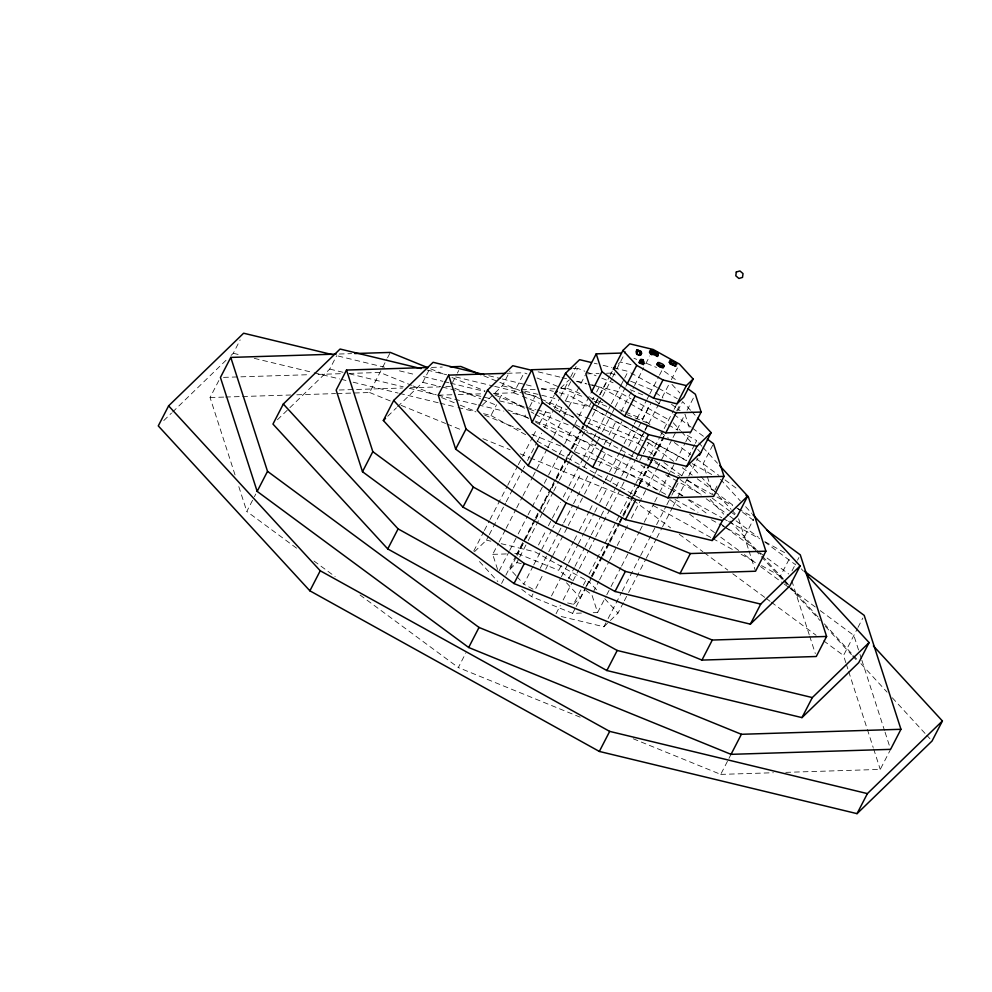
<?xml version="1.0" encoding="UTF-8"?>
<svg xmlns="http://www.w3.org/2000/svg" width="992" height="992" viewBox="0 0 992 992"><rect width="100%" height="100%" fill="white"/><g stroke="black" fill="none" stroke-linecap="round" stroke-linejoin="round"><path stroke-width="0.74" stroke-dasharray="4.96 3.72" d="M235.042 474.92L210.068 397.519L220.422 377.468M231.074 355.409L233.281 353.276L240.176 339.896M296.583 548.167L246.81 511.438L253.716 498.071M254.398 496.732L255.787 494.053M277.413 419.765L329.753 369.086L336.648 355.719M337.094 393.539L369.619 392.522L382.044 368.466M382.726 367.127L386.868 359.104M387.562 357.765L390.315 352.42M397.581 406.72L422.753 382.354L429.648 368.987M452.526 382.515L456.667 374.492M457.362 373.153L458.738 370.487M482.658 404.872L502.398 385.764L509.987 371.058M483.488 413.676L490.978 415.487L496.508 404.786M499.261 399.441L501.332 395.436L525.673 408.94M493.768 393.44L513.806 392.807L524.148 372.756L527.012 373.922M512.839 413.292L524.842 416.194L526.913 412.176M529.678 406.832L535.196 396.143L537.9 397.643M473.754 551.056L483.662 531.873M484.369 530.497L489.316 520.899M490.023 519.523L507.011 486.626M507.718 485.249L517.626 466.054M518.332 464.69L521.866 457.833M522.586 456.456L532.493 437.261M533.2 435.897L536.734 429.04M539.561 423.559L546.642 409.845M549.469 404.364L554.429 394.766M474.511 551.701L486.452 540.132L488.585 536.015M489.292 534.651L505.56 503.118M506.267 501.741L512.641 489.403M513.348 488.039L522.548 470.208M523.255 468.844L524.669 466.091M527.496 460.61L536.697 442.792M537.404 441.415L541.657 433.194M544.484 427.713L553.685 409.882M554.392 408.518L560.046 397.544M560.753 396.168L569.247 379.725M570.636 377.047L576.154 366.358M561.174 388.542L567.275 388.356L572.099 378.994M572.793 377.654L577.629 368.305L584.722 371.194M559.488 412.35L562.935 405.666M565.688 400.322L568.453 394.977L592.67 408.419M497.575 569.445L492.714 554.354L498.356 543.418M499.063 542.054L505.412 529.753M506.118 528.376L516.001 509.243M516.696 507.879L522.35 496.93M523.057 495.566L532.22 477.797M532.927 476.433L547.038 449.091M547.745 447.714L553.4 436.778M554.106 435.414L563.27 417.644M563.977 416.268L568.218 408.072M568.924 406.708L585.144 375.261M499.162 570.822L509.045 551.676M509.752 550.312L517.514 535.271M518.221 533.907L527.397 516.138M528.104 514.761L543.616 484.691M544.323 483.327L547.857 476.482M548.564 475.118L558.434 455.985M559.141 454.609L564.088 445.048M564.795 443.672L573.959 425.903M574.666 424.539L578.2 417.694M578.906 416.33L591.604 391.728M591.802 401.326L589.037 406.67L565.142 400.904M592.497 399.987L593.873 397.321M596.626 391.976L599.391 386.62L629.126 403.124M501.58 583.482L505.126 576.625M505.833 575.248L515.741 556.053M516.448 554.689L523.516 540.975M524.235 539.598L534.849 519.039M535.556 517.663L539.797 509.442M540.504 508.065L565.279 460.077M565.986 458.713L570.226 450.48M570.933 449.116L580.841 429.92M581.548 428.544L582.961 425.804M580.184 717.179L458.316 667.542L465.905 652.835M514.749 553.672L517.688 553.573L533.212 523.503M536.027 518.022L538.148 513.93M540.975 508.462L550.845 489.316M551.552 487.952L555.793 479.744M556.5 478.38L571.318 449.674M572.012 448.31L581.188 430.528M581.895 429.164L583.308 426.424M595.299 403.186L598.833 396.354M599.54 394.99L607.302 379.948M606.422 373.252L610.824 373.116L612.895 369.098M515.952 575.583L510.049 569.16L516.435 556.797M517.142 555.433L524.942 540.318M525.648 538.954L534.862 521.098M535.568 519.721L549.035 493.632M551.874 488.138L556.128 479.892M556.834 478.516L571.727 449.674M572.434 448.31L581.647 430.454M582.354 429.077L583.767 426.324M595.82 402.988L599.366 396.118M600.073 394.742L609.286 376.886M610.006 375.509L613.54 368.652M510.049 569.16L516.857 562.576L518.99 558.446M519.696 557.082L527.496 541.967M528.203 540.603L542.376 513.124M543.083 511.76L553.015 492.528M553.722 491.152L558.682 481.542M559.389 480.165L569.309 460.945M570.028 459.569L573.562 452.699M574.281 451.323L587.748 425.233M588.454 423.857L597.668 406.001M598.374 404.637L601.921 397.767M602.628 396.391L611.841 378.535M612.56 377.158L616.094 370.301M616.813 368.925L625.729 351.639M538.495 544.992L545.575 531.278M548.402 525.797L560.443 502.485M563.27 497.004L568.218 487.407M568.924 486.03L583.085 458.614M583.792 457.238L592.993 439.419M593.7 438.042L597.234 431.198M597.94 429.821L607.848 410.626M608.555 409.25L610.675 405.145M611.394 403.769L620.521 386.086M621.203 384.747L623.968 379.403M624.662 378.064L628.11 371.38L613.403 367.834M533.002 589.236L523.813 584.127L533.026 566.271M533.733 564.907L552.16 529.195M552.879 527.818L554.292 525.078M567.052 500.352L572.719 489.366M573.426 487.99L581.225 472.886M584.065 467.393L586.904 461.9M587.611 460.524L596.824 442.668M597.531 441.291L601.784 433.058M602.491 431.681L611.704 413.825M612.424 412.461L614.544 408.332M615.251 406.968L625.183 387.736M625.89 386.359L627.304 383.619M540.243 568.218L548.043 553.114M548.75 551.738L557.963 533.882M558.67 532.506L562.923 524.272M563.642 522.896L572.855 505.04M573.562 503.663L587.735 476.197M604.041 444.614L606.162 440.498M609.001 435.004L616.801 419.889M621.054 411.655L633.814 386.93M634.52 385.553L643.734 367.697M645.755 363.791L649.785 355.979M581.448 613.068L572.632 613.354L531.563 596.626L532.977 593.886M535.804 588.417L542.86 574.752M545.674 569.284L552.036 556.971M552.742 555.607L567.56 526.901M568.255 525.524L583.78 495.454M584.486 494.09L594.369 474.945M595.076 473.581L606.36 451.707M609.187 446.239L621.885 421.625M572.235 580.258L558.756 570.301L562.985 562.092M563.692 560.728L573.574 541.595M574.281 540.218L578.51 532.022M579.216 530.658L589.099 511.512M589.806 510.148L592.621 504.68M595.448 499.212L604.624 481.43M605.318 480.066L608.852 473.234M609.559 471.87L619.442 452.724M620.149 451.36L633.553 425.382M634.26 424.018L636.368 419.914M637.075 418.55L646.251 400.768M646.958 399.404L649.078 395.3M649.785 393.936L658.8 376.464M659.482 375.137L662.247 369.78L678.181 381.548M649.934 424.477L642.506 418.996L650.095 404.29M551.49 595.956L560.703 578.1M561.422 576.724L567.796 564.374M568.503 562.997L577.716 545.141M578.435 543.765L584.102 532.778M584.809 531.402L594.022 513.558M594.729 512.182L598.982 503.936M599.701 502.572L607.488 487.456M610.328 481.963L613.874 475.094M614.581 473.73L625.927 451.757M628.754 446.264L637.98 428.408M638.687 427.031L641.514 421.538M642.233 420.162L650.74 403.682M640.485 445.222L638.017 443.399L644.23 431.371M644.912 430.032L647.677 424.688M568.639 578.671L574.306 567.684M575.013 566.308L584.226 548.452M584.945 547.088L590.612 536.102M591.319 534.725L600.532 516.869M601.239 515.493L605.492 507.259M606.211 505.883L615.424 488.027M616.131 486.65L621.091 477.04M621.798 475.664L631.011 457.808M631.73 456.444L633.851 452.315M634.558 450.951L644.478 431.718M645.197 430.342L648.024 424.849M648.731 423.485L657.956 405.629M658.663 404.252L661.49 398.759M662.21 397.383L669.29 383.656M671.348 379.676L677.4 367.958M556.066 613.713L560.306 605.48M563.146 599.999L572.334 582.168M573.054 580.804L578.708 569.83M579.415 568.466L588.616 550.634M589.322 549.27L594.989 538.296M595.696 536.932L609.138 510.88M609.844 509.504L625.419 479.347M626.126 477.97L635.326 460.152M636.033 458.775L638.154 454.671M639.79 460.4L642.556 455.055M643.25 453.716L648.768 443.015L644.465 441.266M567.61 602.938L573.463 604.351L582.676 586.495M583.383 585.119L586.222 579.626M589.062 574.132L615.995 521.941M616.702 520.577L619.541 515.084M620.248 513.707L629.461 495.851M630.168 494.475L635.128 484.865M635.847 483.488L650.02 456.022M650.727 454.646L659.94 436.79M660.647 435.426L663.487 429.933M664.194 428.556L673.407 410.7M674.126 409.324L676.246 405.207M573.463 604.351L580.27 597.754L585.23 588.144M585.937 586.768L590.897 577.158M591.616 575.782L601.536 556.562M602.243 555.185L608.617 542.822M609.336 541.446L618.549 523.59M619.256 522.226L622.096 516.733M622.802 515.356L638.389 485.138M639.108 483.774L649.028 464.541M649.735 463.165L652.575 457.672M653.282 456.295L664.628 434.322M676.668 410.973L680.214 404.116M572.632 613.354L575.459 607.873M576.166 606.509L586.049 587.376M586.743 585.999L590.984 577.803M591.691 576.439L601.561 557.293M602.268 555.929L619.206 523.119M619.913 521.755L632.611 497.141M633.318 495.777L638.972 484.84M639.666 483.464L653.083 457.498M653.79 456.122L665.781 432.884M634.074 495.368L639.592 484.679M640.274 483.34L649.934 464.628M650.628 463.289L652.699 459.271M596.576 589.831L589.446 582.081L591.567 577.964M592.274 576.588L602.181 557.392M602.888 556.028L609.262 543.69M609.968 542.314L619.169 524.495M619.876 523.119L622.703 517.638M623.41 516.262L633.318 497.066M634.024 495.702L639.691 484.728M640.398 483.364L649.599 465.533M650.306 464.169L653.84 457.312M654.546 455.936L663.747 438.117M677.759 410.973L682.583 401.611L690.742 410.477M593.204 612.709L597.606 612.56L591.864 594.729L598.92 581.064M599.627 579.7L608.79 561.918M609.497 560.554L616.553 546.89M617.26 545.513L628.556 523.64M631.371 518.171L646.896 488.101M647.602 486.725L656.778 468.956M657.485 467.592L672.303 438.886M673.01 437.509L685.001 414.272L689.428 427.986M687.072 410.266L693.978 396.899M597.606 612.56L606.075 596.155M606.782 594.791L610.316 587.958M611.022 586.594L620.893 567.449M621.6 566.085L639.245 531.898M639.952 530.534L643.473 523.702M644.18 522.338L654.063 503.192M654.77 501.828L658.998 493.619M659.705 492.255L675.23 462.185M675.936 460.809L685.112 443.04M685.819 441.676L690.754 432.103M694.636 444.639L686.352 460.672L645.804 438.179M695.33 443.3L696.706 440.622L684.542 433.876M561.236 616.503L603.868 626.783L607.402 619.938M608.108 618.562L621.55 592.509M622.257 591.145L639.952 556.872M640.658 555.495L666.14 506.131M666.847 504.767L671.088 496.546M671.795 495.169L678.875 481.455M681.702 475.974L686.662 466.376M610.378 620.484L617.979 613.118L623.646 602.144M624.352 600.78L627.886 593.923M628.593 592.546L645.581 559.649M646.288 558.273L656.196 539.078M656.902 537.714L661.862 528.116M662.569 526.74L672.477 507.544M673.184 506.18L688.039 477.388M688.746 476.011L697.946 458.192M712.814 445.036L703.154 463.748L712.764 493.57M714.959 490.023L717.03 486.018M754.404 549.134L743.963 537.788L753.622 519.064M818.065 617.049L780.419 576.092L790.773 556.041M792 570.896L796.836 561.534M797.518 560.195L798.907 557.529M633.243 738.78L720.7 774.392L728.289 759.698M728.971 758.359L731.042 754.342M845.866 662.792L843.51 655.489L857.311 628.754M857.993 627.415L862.829 618.053M785.751 772.359L880.251 769.408L890.593 749.357L884.938 731.823M163.779 420.558L171.504 413.081M172.608 412.015L226.66 359.674M387.723 416.256L396.478 407.786M560.567 388.132L568.168 380.767M618.4 363.94L620.347 362.055L633.504 365.23M603.868 626.783L609.299 621.525M339.202 354.02L351.59 353.636M431.458 367.4L442.271 367.052M223.522 377.369L310.26 374.654M318.01 374.418L342.798 373.637M348.986 373.438L379.973 372.471L411.519 385.318M573.054 368.441L577.629 368.305M507.197 373.29L524.148 372.756M587.326 373.848L599.081 373.476M339.252 390.005L402.578 388.021M410.304 387.785L439.642 386.868M445.83 386.669L450.455 386.52M210.068 397.519L224.018 397.085M225.568 397.036L241.056 396.552M242.606 396.502L290.619 395.002M296.819 394.804L335.544 393.588M521.532 389.782L535.246 389.36M541.347 389.162L555.074 388.74M438.266 395.176L452.141 394.742M458.304 394.543L482.968 393.774M492.714 554.354L507.396 553.896M720.7 774.392L773.363 772.743M594.295 363.221L597.234 363.928M603.124 365.341L611.94 367.474M538.148 371.839L560.554 377.245M562.042 377.605L566.531 378.696M576.984 381.213L585.95 383.383M591.926 384.822L599.391 386.62M576.6 381.498L586.892 383.978M588.355 384.338L617.756 391.431L631.048 398.809M488.746 375.732L500.774 378.634M502.274 379.006L524.842 384.45M526.343 384.809L533.857 386.632M541.384 388.442L553.412 391.344M559.426 392.795L568.453 394.977M502.398 385.764L518.828 389.732M524.805 391.17L556.177 398.747M427.143 370.053L446.648 374.765M455.65 376.935L493.173 386M494.673 386.359L523.193 393.241M524.694 393.601L535.196 396.143M338.024 356.004L384.462 367.214M399.454 370.834L415.933 374.815M423.423 376.625L442.903 381.325M444.404 381.684L448.892 382.776M450.393 383.135L484.852 391.456M493.842 393.626L501.332 395.436M422.753 382.354L440.795 386.706M442.296 387.066L491.933 399.057M499.447 400.867L525.016 407.042M526.516 407.402L535.544 409.584M537.044 409.944L553.586 413.937M329.753 369.086L343.257 372.347M349.258 373.798L403.285 386.843M409.287 388.294L436.306 394.816M437.807 395.176L476.817 404.6M478.318 404.959L503.837 411.122M233.281 353.276L239.27 354.714M254.25 358.335L312.691 372.446M314.191 372.806L339.661 378.956M341.161 379.316L347.15 380.754M353.14 382.205L398.09 393.055M399.59 393.415L438.538 402.826M440.039 403.186L456.518 407.166M458.019 407.526L475.999 411.866M486.452 540.132L490.866 541.198M501.158 543.678L534.961 551.837L589.446 582.081M516.857 562.576L521.246 563.63M633.925 358.248L636.752 359.402M646.672 363.444L656.58 367.474M610.824 373.116L616.491 375.422M630.652 381.188L651.893 389.831L654.348 391.642M586.136 371.777L596.08 375.819M601.76 378.126L613.106 382.751M630.143 389.695L645.755 396.056M567.275 388.356L582.887 394.717M589.98 397.606L604.178 403.384M619.789 409.746L624.055 411.482M625.468 412.052L642.506 418.996M537.007 377.989L584.114 397.184M594.109 401.252L608.394 407.067M626.956 414.619L646.945 422.766M483.761 375.819L519.634 390.426M521.073 391.022L539.722 398.61M541.161 399.193L566.978 409.721M577.022 413.8L643.027 440.684M513.806 392.807L520.936 395.721M522.375 396.304L539.499 403.273M555.21 409.671L573.773 417.235M588.045 423.051L638.017 443.399M430.466 368.776L446.239 375.199M451.968 377.53L484.952 390.96M494.983 395.052L527.967 408.481M529.393 409.064L537.999 412.56M539.437 413.143L570.97 425.99M586.743 432.413L609.683 441.762M454.758 388.281L480.587 398.796M482.025 399.379L497.81 405.815M507.854 409.894L527.942 418.078M535.11 421.005L598.238 446.71M412.945 385.9L435.885 395.25M441.626 397.581L454.522 402.839M460.263 405.17L476.036 411.593M484.642 415.102L520.478 429.697M531.948 434.372L560.629 446.04M574.963 451.881L596.465 460.648M597.903 461.23L642.345 479.322L658.527 491.263M369.619 392.522L391.133 401.289M401.165 405.368L445.606 423.472M447.045 424.055L462.818 430.478M482.893 438.65L510.136 449.748M520.168 453.84L528.773 457.337M530.199 457.92L630.565 498.79M517.688 553.573L558.756 570.301M630.763 372.856L657.336 387.599M658.663 388.343L677.276 398.66M632.375 399.54L669.575 420.186M630.478 403.88L666.971 424.13M668.323 424.874L677.784 430.119M594.01 409.163L647.826 439.022M649.177 439.766L686.836 460.672M692.218 463.661L712.405 474.858M591.74 408.171L644.453 437.422M546.009 402.144L575.769 418.661M647.466 458.44L679.917 476.445M686.687 480.202L732.679 505.722M738.085 508.722L751.614 516.224M575.596 424.737L637.472 459.073M665.731 474.746L702.051 494.909M531.092 411.94L533.795 413.441M535.147 414.197L598.722 449.475M600.073 450.219L669.042 488.498M670.394 489.242L682.57 496M689.341 499.757L721.792 517.762M723.143 518.518L727.21 520.775M728.562 521.519L759.661 538.78M765.08 541.781L786.718 553.796M524.842 416.194L528.897 418.438M535.668 422.195L599.242 457.473M600.594 458.217L666.872 494.996M674.982 499.509L697.984 512.269M711.5 519.771L720.973 525.028M722.325 525.772L726.38 528.029M727.731 528.773L743.963 537.788M490.978 415.487L527.508 435.748M536.97 441.006L641.117 498.79M653.282 505.548L711.45 537.825M712.802 538.569L734.44 550.572M741.198 554.33L756.078 562.588M761.484 565.589L780.419 576.092M655.576 392.547L662.929 397.978M671.51 404.314L680.103 410.651M655.328 400.768L660.275 404.426M673.89 414.47L691.226 427.254M692.453 428.172L703.601 436.393M660.734 432.475L668.496 438.179M674.324 442.506L690.767 454.621M696.582 458.924L718.828 475.354M725.016 479.917L737.378 489.044M648.768 443.015L673.605 461.354M682.298 467.765L692.23 475.106M697.202 478.764L713.347 490.68M714.587 491.598L734.464 506.267M735.704 507.185L754.329 520.936M641.725 446.14L655.328 456.171M663.983 462.557L682.521 476.247M687.468 479.892L707.246 494.487M712.194 498.145L729.492 510.917M730.732 511.822L735.68 515.48M653.939 460.189L668.868 471.212M680.066 479.483L701.22 495.082M706.192 498.765L728.587 515.294M729.839 516.212L734.812 519.882M736.052 520.8L758.446 537.329M764.671 541.917L795.77 564.882M640.894 464.901L670.704 486.911M671.944 487.816L683.128 496.074M688.088 499.732L707.966 514.402M720.378 523.565L724.11 526.318M725.35 527.236L755.16 549.233M760.12 552.904L788.69 573.984M669.724 499.534L682.161 508.71M689.626 514.216L714.513 532.592M720.725 537.18L739.387 550.957M744.372 554.627L759.302 565.651M760.542 566.568L782.936 583.098M784.188 584.015L789.161 587.686M790.401 588.603L815.288 606.968M820.26 610.638L853.852 635.438L859.506 652.959M633.243 500.29L670.567 527.843M679.272 534.279L702.919 551.726M704.159 552.643L727.793 570.09M732.778 573.76L765.13 597.63M766.37 598.548L770.102 601.313M771.342 602.231L816.131 635.289M823.596 640.795L843.51 655.489M585.726 590.215L591.864 594.729M521.755 589.384L531.563 596.626M313.993 561.026L335.147 576.637M360.034 595.002L458.316 667.542M671.968 384.412L679.83 392.968M691.759 411.593L696.855 417.136M698.79 442.891L701.902 446.288M702.944 447.417L717.514 463.252M673.258 422.766L680.388 430.528M681.417 431.644L691.61 442.73M697.723 449.376L699.757 451.596M720.477 479.334L740.379 500.997M745.624 506.689L751.911 513.534M801.276 568.813L803.359 571.082M688.436 462.942L699.881 475.391M700.922 476.52L731.092 509.342M732.133 510.471L735.258 513.868M710.123 499.385L723.751 514.203M730.038 521.048L756.226 549.543M757.28 550.672L761.472 555.235M762.513 556.376L783.482 579.167M784.523 580.308L788.714 584.871M824.34 623.869L852.574 654.584M853.628 655.712L856.766 659.122M860.944 663.673L887.084 692.118M892.316 697.798L925.772 734.204M926.826 735.332L929.963 738.742M755.445 550.262L782.576 579.774M783.618 580.915L787.797 585.454M788.838 586.594L820.148 620.645M825.356 626.324L851.446 654.695M852.5 655.836L856.666 660.374M604.736 598.709L617.979 613.118M566.506 582.788L580.27 597.754M516.931 576.65L523.813 584.127M479.471 561.559L497.823 581.523M859.977 654.422L861.391 658.8M861.862 660.263L884.467 730.36M846.337 664.243L848.222 670.096M848.693 671.547L873.183 747.497M873.654 748.96L880.251 769.408M791.814 580.729L809.199 634.644M809.67 636.108L815.312 653.592M738.618 518.754L748.489 549.37M748.96 550.82L755.073 569.78M238.812 486.613L246.81 511.438"/><path stroke-width="1.49" d="M672.7 365.056L670.418 364.089L671.014 361.559L669.86 360.431L675.13 362.241L676.804 364.548L673.518 363.469L672.7 365.056L675.899 366.197L675.589 365.552M673.518 363.469L671.696 362.985L671.014 361.559M332.022 354.553L243.623 333.213L168.615 405.852L158.274 425.903L309.888 590.823L599.342 751.44L857.038 813.651L932.046 741.024L942.4 720.973L873.382 645.904M336.102 354.119L230.776 357.418L220.422 377.468L257.164 491.387L468.67 647.491L731.042 754.342L890.593 749.357L900.947 729.294L864.206 615.387L804.487 571.305M421.141 368.602L340.095 349.035L283.315 404.029L272.961 424.08L387.748 548.936L606.868 670.53L801.97 717.625L858.75 662.644L869.104 642.593L806.496 574.48M257.164 491.387L267.518 471.336L230.776 357.418M428.37 367.486L346.518 370.053L336.164 390.104L362.489 471.708L514.005 583.544L701.952 660.089L816.255 656.506L826.596 636.455L800.284 554.85L766.754 530.1M752.953 514.674L800.11 565.961L789.768 586.012L750.361 624.154L615.015 591.48L462.991 507.123L383.346 420.496L393.7 400.446L433.095 362.303L484.232 374.641M362.489 471.708L372.831 451.658L346.518 370.053M309.888 590.823L320.242 570.772L168.615 405.852M505.66 373.339L448.62 375.125L438.266 395.176L455.663 449.103L555.793 523.007L680.004 573.599L755.544 571.231L765.898 551.18L748.501 497.252L746.021 495.43M387.748 548.936L398.102 528.885L283.315 404.029M455.663 449.103L466.017 429.052L448.62 375.125M532.171 370.4L512.752 365.713L487.531 390.129L477.177 410.18L528.153 465.632L625.468 519.622L712.12 540.541L737.329 516.125L747.683 496.074L719.597 465.521M571.528 368.491L531.873 369.731L521.532 389.782L532.059 422.443L592.708 467.207L667.938 497.848L713.682 496.409L724.036 476.358L713.496 443.697L707.308 439.134M462.991 507.123L473.333 487.072L393.7 400.446M532.059 422.443L542.413 402.392L531.873 369.731M700.774 452.712L686.662 466.376L638.154 454.671L583.668 424.44L555.136 393.39L565.477 373.339L579.601 359.674L591.356 362.514M528.153 465.632L538.507 445.582L487.531 390.129M621.178 353.065L596.204 353.846L585.85 373.897L591.604 391.728L624.712 416.156L665.781 432.884L690.754 432.103L701.108 412.052L695.355 394.221L688.002 388.79M591.604 391.728L601.958 371.678L596.204 353.846M583.668 424.44L594.022 404.389L565.477 373.339M468.67 647.491L479.024 627.44L267.518 471.336M613.54 368.652L622.951 350.424L629.759 343.827L653.145 349.469L679.408 364.052L693.172 379.018L683.761 397.246L676.953 403.831L653.567 398.189L627.304 383.619L613.54 368.652L615.486 366.767M514.005 583.544L524.346 563.493L372.831 451.658M639.27 355.384L639.022 354.342L640.646 355.024L641.576 353.214L641.167 351.503L637.025 349.742L636.095 351.552L636.752 354.318L639.27 355.384L640.621 351.255M636.504 353.264L638.092 350.188L636.752 354.318M627.304 383.619L636.715 365.391L622.951 350.424M555.793 523.007L566.147 502.956L466.017 429.052M639.369 362.898L640.41 359.91A3.472 1.042 27.3 0 1 643.213 359.922L643.039 362.154L639.927 360.84L639.369 362.898L643.51 364.647L643.771 361.299M642.729 360.852L643.213 359.922M651 350.089L650.541 350.97L651.471 352.321L657.349 354.206L657.808 353.313L656.865 351.962L651 350.089L651.93 351.441L657.808 353.313M651.471 352.321L651.93 351.441M592.708 467.207L603.062 447.156L542.413 402.392M651.186 354.392L651.856 353.09A5.63 1.686 27.3 0 1 650.206 350.697L649.537 351.999A5.63 1.686 27.3 0 0 651.186 354.392L651.967 354.504A3.732 1.116 27.3 0 1 656.419 355.93L657.473 356.413L658.142 355.111A5.977 1.786 27.3 0 0 657.274 353.425M651.831 354.603L652.649 353.189A3.732 1.116 27.3 0 1 657.088 354.615L658.142 355.111M656.406 352.854L656.865 351.962M624.712 416.156L635.066 396.106L601.958 371.678M656.828 356.202L657.498 354.9M657.101 364.151L657.907 362.601L659.01 362.514L662.768 364.188L664.045 366.085L663.251 367.635L660.275 367.127L657.163 364.907L657.101 364.151L658.217 364.052M657.163 364.907L657.907 362.601M658.378 366.048L659.172 364.498L657.969 363.357M660.275 367.127L661.081 365.577L664.045 366.085M662.135 367.722L662.941 366.184M663.983 365.329L663.251 367.635M670.418 364.089L671.286 362.526L670.468 364.114M653.567 398.189L662.978 379.961L686.365 385.603L693.172 379.018M674.969 366.011L675.788 364.424M638.154 454.671L648.495 434.62L697.004 446.326L711.128 432.648L697.872 418.24M676.953 403.831L686.365 385.603M665.781 432.884L676.135 412.833L701.108 412.052M625.468 519.622L635.822 499.571L722.461 520.49L747.683 496.074M615.015 591.48L625.357 571.429L760.715 604.103L800.11 565.961M667.938 497.848L678.28 477.797L724.036 476.358M686.662 466.376L697.004 446.326M699.36 455.452L711.128 432.648M606.868 670.53L617.222 650.479L812.324 697.574L869.104 642.593M680.004 573.599L690.358 553.548L765.898 551.18M599.342 751.44L609.683 731.389L867.392 793.6L942.4 720.973M712.12 540.541L722.461 520.49M701.952 660.089L712.306 640.038L826.596 636.455M750.361 624.154L760.715 604.103M731.042 754.342L741.396 734.291L900.947 729.294M801.97 717.625L812.324 697.574M857.038 813.651L867.392 793.6M383.346 420.496L385.541 418.376M555.136 393.39L557.306 391.294M354.69 353.536L390.315 352.42L427.602 367.598M449.996 366.817L460.809 366.47L480.897 374.654M651.856 353.09L652.5 353.301M669.972 362.204L668.943 362.192L670.195 363.146M635.066 396.106L676.135 412.833M603.062 447.156L678.28 477.797M566.147 502.956L690.358 553.548M524.346 563.493L712.306 640.038M479.024 627.44L741.396 734.291M638.34 351.242L640.869 352.309M639.952 352.532L641.576 353.214M640.41 359.91L643.523 361.212M640.088 361.51L644.23 363.258M636.715 365.391L662.978 379.961M594.022 404.389L648.495 434.62M538.507 445.582L635.822 499.571M473.333 487.072L625.357 571.429M398.102 528.885L617.222 650.479M320.242 570.772L609.683 731.389M659.172 364.498L661.081 365.577M805.417 571.962L808.554 575.385M640.237 353.301L640.646 355.024M637.025 349.742L637.434 351.466M657.15 355.384A5.977 1.786 27.3 0 1 657.473 356.413M639.208 362.229A3.472 1.042 27.3 0 1 640.187 361.72M736.3 272.031L735.791 275.801L738.904 278.479L742.512 277.388L743.033 273.618L739.92 270.94L736.3 272.031"/></g></svg>
